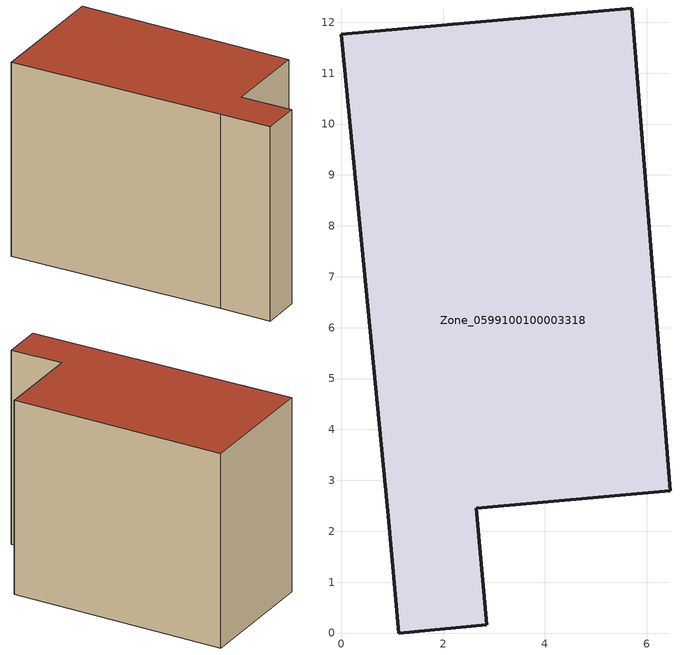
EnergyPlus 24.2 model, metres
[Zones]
Zone_0599100100003318
 floor ground (C_G): 2.65,2.45 2.86,0.16 1.13,0 0.93,2.29 0,11.76 5.71,12.28 6.47,2.8 z0
 wall outside (C_F): 0.93,2.29 1.13,0 2.86,0.16 2.65,2.45 6.47,2.8 5.71,12.28 0,11.76 0.93,2.29 z0:8.66
 roof outside (C_R): 2.86,0.16 2.65,2.45 6.47,2.8 5.71,12.28 0,11.76 0.93,2.29 1.13,0 z8.66
[BUILDING]
Pand.0599100100003318: North Axis=0; Terrain=City; Loads Convergence Tolerance Value=0.04; Temperature Convergence Tolerance Value=0.4; Solar Distribution=FullExterior; Maximum Number of Warmup Days=25; Minimum Number of Warmup Days=1
[Site:Location]
Rotterdam.The.Hague.AP_ZH_NLD Design_Conditions: Latitude=51.96; Longitude=4.45; Time Zone=1; Elevation=-4.5
[SITE:GROUNDTEMPERATURE:BUILDINGSURFACE]
18, 18, 18, 18, 18, 18, 18, 18, 18, 18, 18, 18
[MATERIAL] Thermal Absorptance=0.9; Solar Absorptance=0.7; Visible Absorptance=0.7
Name | Roughness | Thickness | Conductivity | Density | Specific Heat
G.TI.2006-2014 | MediumSmooth | 0.15 | 0.06 | 540 | 1210
F.TI.2006-2014 | Rough | 0.3 | 0.12 | 1920 | 840
R.TI.2006-2014 | MediumRough | 0.2 | 0.08 | 1500 | 1000
[CONSTRUCTION]
C_G: G.TI.2006-2014
C_F: F.TI.2006-2014
C_R: R.TI.2006-2014
[ZONE]
Zone_0599100100003318: Type=1; Multiplier=1; Ceiling Height=Autocalculate; Volume=Autocalculate; Floor Area=autocalculate; Part of Total Floor Area=Yes
[ZONEINFILTRATION:DESIGNFLOWRATE]
Infil_Zone_0599100100003318: Zone or ZoneList or Space or SpaceList=Zone_0599100100003318; Schedule=AlwaysOn; Design Flow Rate Calculation Method=Flow/Area; Flow Rate per Floor Area=0.0015; Constant Term Coefficient=1; Temperature Term Coefficient=0; Velocity Term Coefficient=0; Velocity Squared Term Coefficient=0
[HVACTEMPLATE:ZONE:IDEALLOADSAIRSYSTEM]
Zone_0599100100003318: Maximum Heating Supply Air Temperature=50; Minimum Cooling Supply Air Temperature=13; Maximum Heating Supply Air Humidity Ratio=0.0156; Minimum Cooling Supply Air Humidity Ratio=0.0077; Heating Limit=NoLimit; Cooling Limit=NoLimit; Dehumidification Control Type=ConstantSensibleHeatRatio; Cooling Sensible Heat Ratio=0.7; Dehumidification Setpoint=60; Humidification Control Type=None; Humidification Setpoint=30; Outdoor Air Method=None; Outdoor Air Flow Rate per Person=0.00944; Outdoor Air Flow Rate per Zone Floor Area=0; Outdoor Air Flow Rate per Zone=0; Demand Controlled Ventilation Type=None; Outdoor Air Economizer Type=NoEconomizer; Heat Recovery Type=None; Sensible Heat Recovery Effectiveness=0.7; Latent Heat Recovery Effectiveness=0.65
[ZONECONTROL:THERMOSTAT]
ThermostatControl_Zone_0599100100003318: Zone or ZoneList=Zone_0599100100003318; Control Type Schedule=DualSetpointControlType; Control 1=Thermostat_Zone_0599100100003318; Temperature Difference Between Cutout And Setpoint=0
[THERMOSTATSETPOINT:DUALSETPOINT]
Thermostat_Zone_0599100100003318: Heating Setpoint Temperature Schedule=HeatingSetpoint_Zone_0599100100003318; Cooling Setpoint Temperature Schedule=CoolingSetpoint_Zone_0599100100003318
[SCHEDULE:COMPACT]
HeatingSetpoint_Zone_0599100100003318: Through: 12/31, For: AllDays, Until: 24:00, 21
CoolingSetpoint_Zone_0599100100003318: Through: 12/31, For: AllDays, Until: 24:00, 24
DualSetpointControlType: Through: 12/31, For: AllDays, Until: 24:00, 4
AlwaysOn: Through: 12/31, For: AllDays, Until: 24:00, 1
